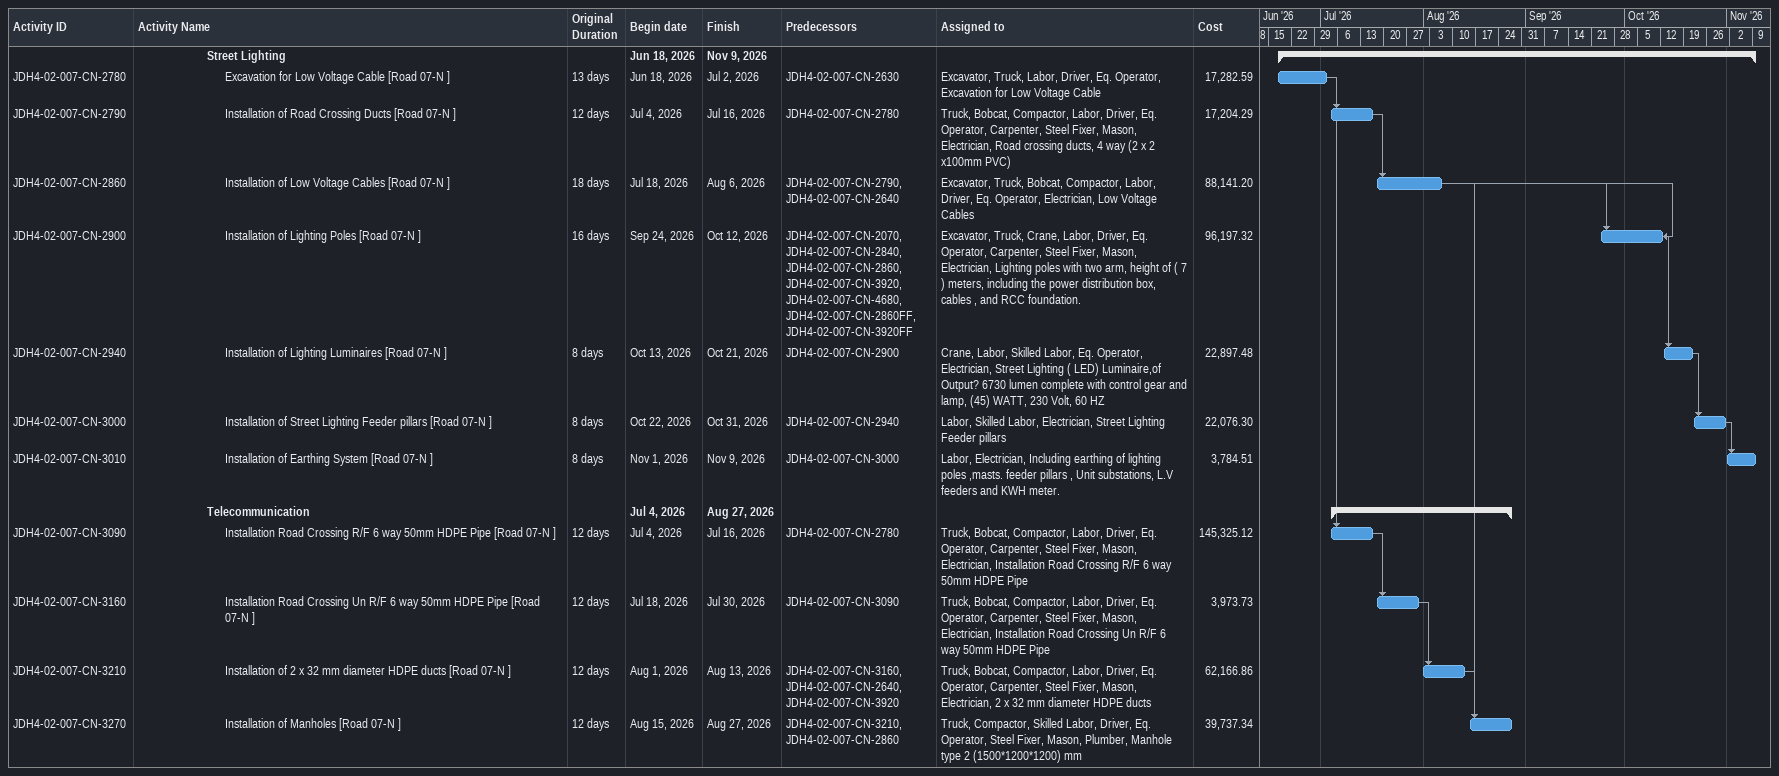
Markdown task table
| ID | Level | Task | Original duration | Start | Finish | Predecessors | Resources | Cost |
|---|---|---|---|---|---|---|---|---|
|  | 5 | **Street Lighting** |  | 2026-06-18 | 2026-11-09 |  |  |  |
| JDH4-02-007-CN-2780 | 6 | Excavation for Low Voltage Cable [Road 07-N ] | 13d | 2026-06-18 | 2026-07-02 | JDH4-02-007-CN-2630 | Excavator, Truck, Labor, Driver, Eq. Operator, Excavation for Low Voltage Cable | 17282.59 |
| JDH4-02-007-CN-2790 | 6 | Installation of Road Crossing Ducts [Road 07-N ] | 12d | 2026-07-04 | 2026-07-16 | JDH4-02-007-CN-2780 | Truck, Bobcat, Compactor, Labor, Driver, Eq. Operator, Carpenter, Steel Fixer, Mason, Electrician, Road crossing ducts, 4 way (2 x 2 x100mm PVC) | 17204.29 |
| JDH4-02-007-CN-2860 | 6 | Installation of Low Voltage Cables [Road 07-N ] | 18d | 2026-07-18 | 2026-08-06 | JDH4-02-007-CN-2790, JDH4-02-007-CN-2640 | Excavator, Truck, Bobcat, Compactor, Labor, Driver, Eq. Operator, Electrician, Low Voltage Cables | 88141.20 |
| JDH4-02-007-CN-2900 | 6 | Installation of Lighting Poles [Road 07-N ] | 16d | 2026-09-24 | 2026-10-12 | JDH4-02-007-CN-2070, JDH4-02-007-CN-2840, JDH4-02-007-CN-2860, JDH4-02-007-CN-3920, JDH4-02-007-CN-4680, JDH4-02-007-CN-2860FF, JDH4-02-007-CN-3920FF | Excavator, Truck, Crane, Labor, Driver, Eq. Operator, Carpenter, Steel Fixer, Mason, Electrician, Lighting poles with two arm, height of ( 7 ) meters, including the power distribution box, cables , and RCC foundation. | 96197.32 |
| JDH4-02-007-CN-2940 | 6 | Installation of Lighting Luminaires [Road 07-N ] | 8d | 2026-10-13 | 2026-10-21 | JDH4-02-007-CN-2900 | Crane, Labor, Skilled Labor, Eq. Operator, Electrician, Street Lighting ( LED) Luminaire,of Output? 6730 lumen complete with control gear and lamp, (45) WATT, 230 Volt, 60 HZ | 22897.48 |
| JDH4-02-007-CN-3000 | 6 | Installation of Street Lighting Feeder pillars [Road 07-N ] | 8d | 2026-10-22 | 2026-10-31 | JDH4-02-007-CN-2940 | Labor, Skilled Labor, Electrician, Street Lighting Feeder pillars | 22076.30 |
| JDH4-02-007-CN-3010 | 6 | Installation of Earthing System [Road 07-N ] | 8d | 2026-11-01 | 2026-11-09 | JDH4-02-007-CN-3000 | Labor, Electrician, Including earthing of lighting poles ,masts. feeder pillars , Unit substations, L.V feeders and KWH meter. | 3784.51 |
|  | 5 | **Telecommunication** |  | 2026-07-04 | 2026-08-27 |  |  |  |
| JDH4-02-007-CN-3090 | 6 | Installation Road Crossing R/F 6 way 50mm HDPE Pipe [Road 07-N ] | 12d | 2026-07-04 | 2026-07-16 | JDH4-02-007-CN-2780 | Truck, Bobcat, Compactor, Labor, Driver, Eq. Operator, Carpenter, Steel Fixer, Mason, Electrician, Installation Road Crossing R/F 6 way 50mm HDPE Pipe | 145325.12 |
| JDH4-02-007-CN-3160 | 6 | Installation Road Crossing Un R/F 6 way 50mm HDPE Pipe [Road 07-N ] | 12d | 2026-07-18 | 2026-07-30 | JDH4-02-007-CN-3090 | Truck, Bobcat, Compactor, Labor, Driver, Eq. Operator, Carpenter, Steel Fixer, Mason, Electrician, Installation Road Crossing Un R/F 6 way 50mm HDPE Pipe | 3973.73 |
| JDH4-02-007-CN-3210 | 6 | Installation of 2 x 32 mm diameter HDPE ducts [Road 07-N ] | 12d | 2026-08-01 | 2026-08-13 | JDH4-02-007-CN-3160, JDH4-02-007-CN-2640, JDH4-02-007-CN-3920 | Truck, Bobcat, Compactor, Labor, Driver, Eq. Operator, Carpenter, Steel Fixer, Mason, Electrician, 2 x 32 mm diameter HDPE ducts | 62166.86 |
| JDH4-02-007-CN-3270 | 6 | Installation of Manholes [Road 07-N ] | 12d | 2026-08-15 | 2026-08-27 | JDH4-02-007-CN-3210, JDH4-02-007-CN-2860 | Truck, Compactor, Skilled Labor, Driver, Eq. Operator, Steel Fixer, Mason, Plumber, Manhole type 2 (1500*1200*1200) mm | 39737.34 |
